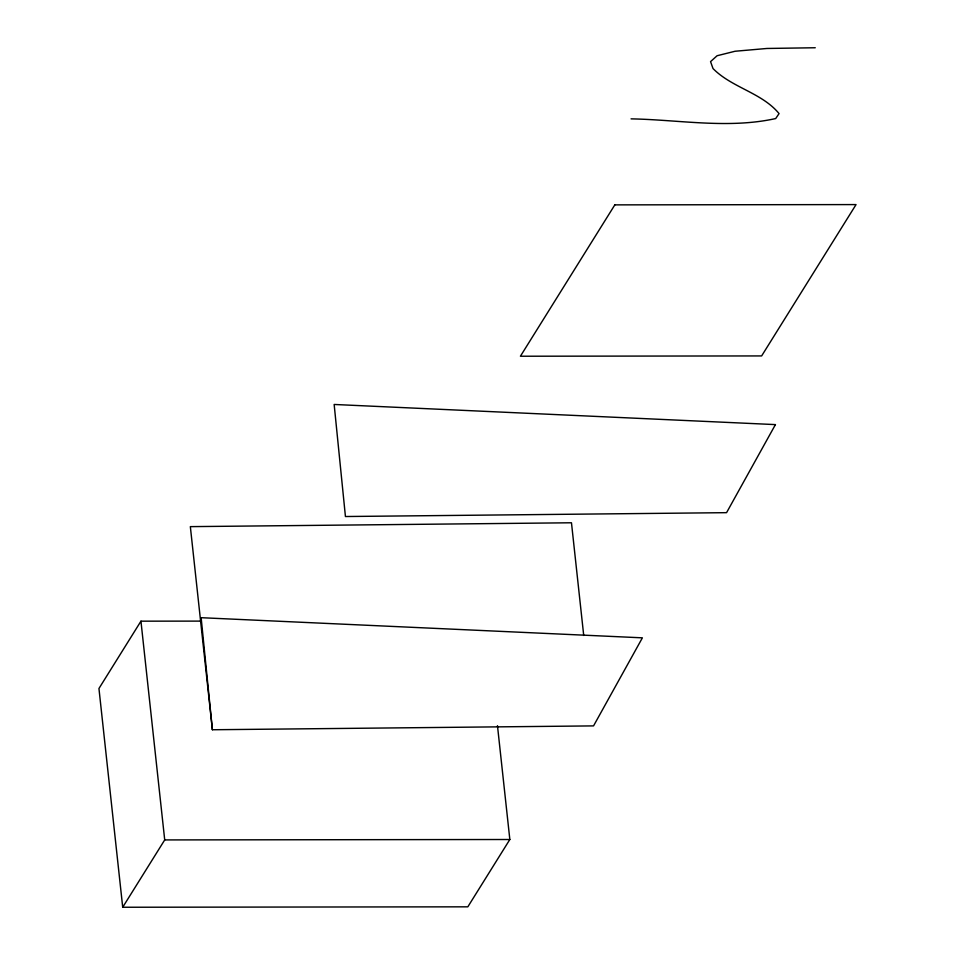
<?xml version="1.0" encoding="UTF-8"?>
<svg xmlns="http://www.w3.org/2000/svg" width="955" height="955" viewBox="0 0 955 955"><rect width="100%" height="100%" fill="white"/><g stroke="black" fill="none" stroke-linecap="round" stroke-linejoin="round"><path stroke-width="1.43" d="M200.454 621.108L140.946 621.168L98.95 688.507L122.706 907.25L467.831 906.832L509.839 839.505L497.471 725.693M122.706 907.25L164.714 839.923L140.946 621.168M815.26 47.75L766.984 48.466L735.087 51.248L717.098 55.736L710.556 61.621L713.015 68.557C731.984 87.788 761.887 92.707 779.065 113.597L775.699 118.551C728.331 129.08 678.993 119.733 631.052 118.862M212.404 729.751L593.544 725.896L642.393 637.833L201.135 617.694L212.404 729.751L190.343 526.635L571.472 522.779L583.72 635.457M164.714 839.923L509.839 839.505M775.424 424.605L726.564 512.668L345.435 516.524L334.155 404.466L775.424 424.605M614.829 204.871L520.415 356.227L761.636 355.929L856.05 204.585L614.829 204.871"/></g></svg>
